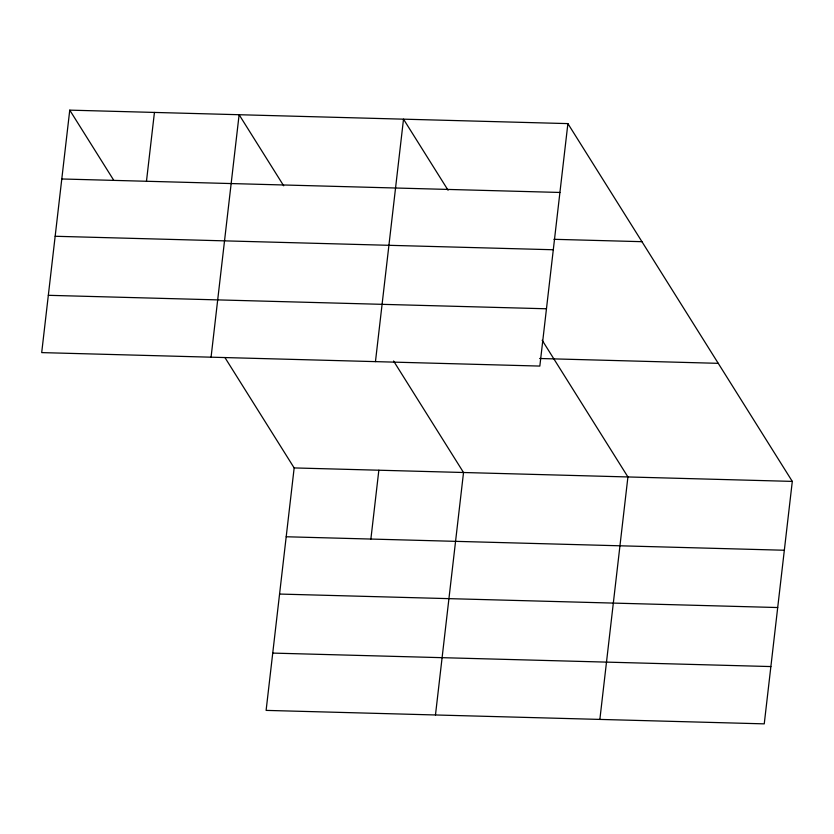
<?xml version="1.0" encoding="UTF-8"?>
<svg xmlns="http://www.w3.org/2000/svg" width="834" height="834" viewBox="0 0 834 834"><rect width="100%" height="100%" fill="white"/><g stroke="black" fill="none" stroke-linecap="round" stroke-linejoin="round"><path stroke-width="1.25" d="M69.754 110.14L41.7 352.605L539.838 366.074L567.891 123.609L69.754 110.14L113.643 180.113M146.471 181.27L154.436 112.434M211.065 357.181L239.118 114.717L283.685 185.784M224.909 357.515L294.162 467.926L266.109 710.391L764.246 723.86L792.3 481.395L567.891 123.609M375.456 361.622L403.51 119.168L448.077 190.225M370.88 539.056L378.844 470.22M435.473 714.967L463.527 472.503L393.585 360.997M599.865 719.408L627.919 476.954L542.173 340.251M61.789 178.976L559.927 192.456M553.932 239.306L641.951 241.683M55.159 236.272L553.296 249.752M48.33 295.309L546.468 308.778M539.619 358.495L718.241 363.332M294.162 467.926L792.3 481.395M286.198 536.762L784.335 550.242M279.567 594.058L777.705 607.538M272.739 653.095L770.877 666.564"/></g></svg>
